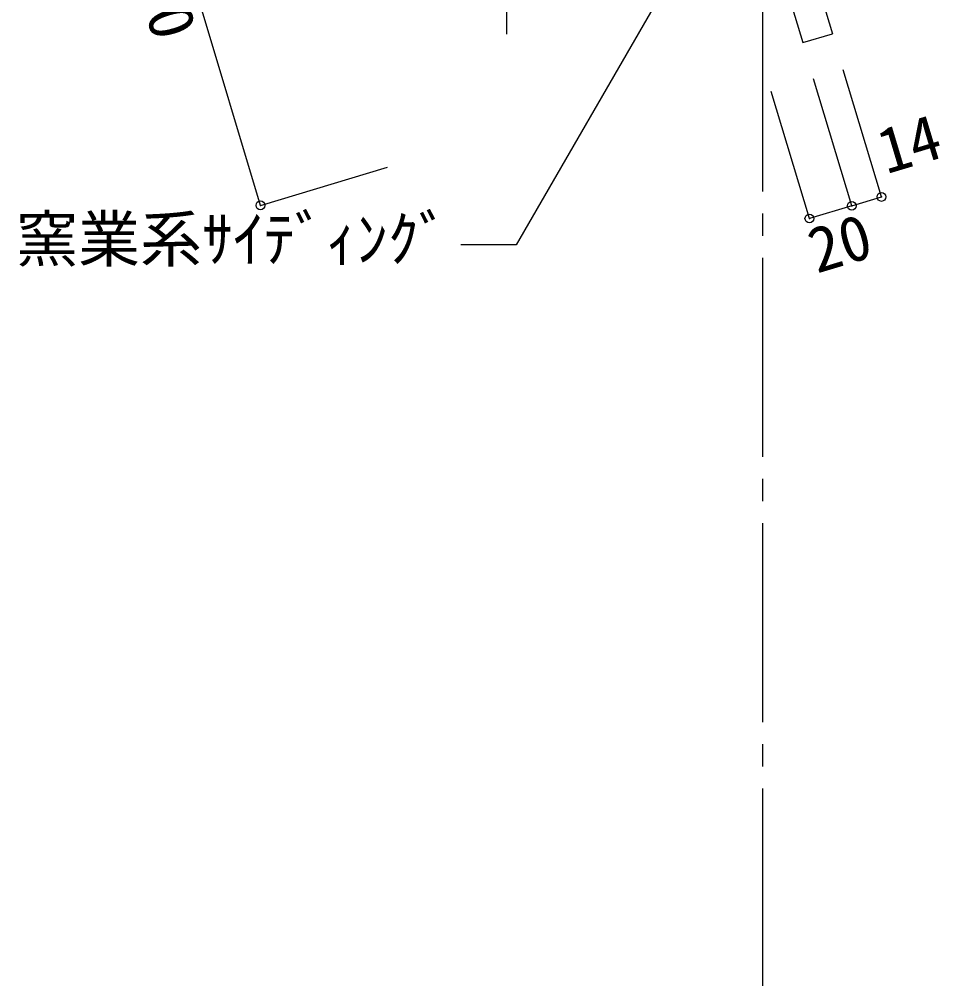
# Model space of a CAD drawing. Units: millimetres, scale not verified. Extents: x -4850 to 5514, y -1779 to 1970.
# Drawn here: x 3556.5 to 3972.6, y 218.6 to 655.6 of the extents above; entities that cross this region are included whole.
import ezdxf
from ezdxf.enums import TextEntityAlignment as Align

# ---------------------------------------------------------------- set-up
doc = ezdxf.new("R2010")
doc.units = ezdxf.units.MM
doc.header["$LTSCALE"] = 10
doc.header["$PDMODE"] = 32
doc.header["$PDSIZE"] = 4
doc.linetypes.add('CHAIN2', pattern=[12, 9, -1, 1, -1])
doc.layers.add('0-0_データ 001', color=3, linetype='Continuous')
doc.styles.add('ＭＳ ゴシック', font='')
doc.styles.get('ＭＳ ゴシック').set_extended_font_data('MS Gothic')

msp = doc.modelspace()

# ---------------------------------------------------------------- linework, layer by layer
at = {"layer": '0-0_データ 001', "color": 1, "linetype": 'CHAIN2'}
msp.add_line((3892.56, 1507.75), (3892.56, 218.55), dxfattribs=at)
at = {"layer": '0-0_データ 001'}
for p, q in [((3863.82, 850.22), (3924.16, 649.07)), ((3850.41, 846.19), (3910.75, 645.05)), ((3910.75, 645.05), (3924.16, 649.07))]:
    msp.add_line(p, q, dxfattribs=at)
at = {"layer": '0-0_データ 001', "color": 4}
for p, q in [((3665.5, 571.47), (3605.16, 772.62)), ((3884.47, 732.66), (3781.08, 553.58)), ((3946.3, 575.28), (3929.06, 632.75)), ((3932.89, 571.25), (3915.65, 628.72)), ((3932.89, 571.25), (3915.65, 628.72)), ((3913.74, 565.51), (3896.5, 622.98)), ((3913.74, 565.51), (3896.5, 622.98)), ((3665.5, 571.47), (3722.97, 588.71)), ((3932.89, 571.25), (3946.3, 575.28)), ((3932.89, 571.25), (3913.74, 565.51)), ((3781.08, 553.58), (3756.17, 553.58))]:
    msp.add_line(p, q, dxfattribs=at)
at = {"layer": '0-0_データ 001', "color": 6, "linetype": 'CHAIN2'}
msp.add_line((3776.81, 738.87), (3776.81, 647.67), dxfattribs=at)
at = {"layer": '0-0_データ 001', "color": 4}
for p in [(3946.3, 575.28), (3665.5, 571.47), (3932.89, 571.25), (3913.74, 565.51)]:
    msp.add_point(p, dxfattribs=at)

# ---------------------------------------------------------------- texts
at = {"layer": '0-0_データ 001', "color": 7, "style": 'ＭＳ ゴシック'}
for s, rotation, p in [('210', 286.699, (3599.6, 683.25)), ('14', 16.699, (3950.23, 579.59)), ('20', 16.699, (3918.81, 534.67))]:
    msp.add_text(s, height=20.53, rotation=rotation, dxfattribs=at).set_placement(p, align=Align.BOTTOM_LEFT)
msp.add_text('窯業系ｻｲﾃﾞｨﾝｸﾞ', height=20.53, dxfattribs=at).set_placement((3555.05, 539.84), align=Align.BOTTOM_LEFT)

doc.saveas('drawing.dxf')
